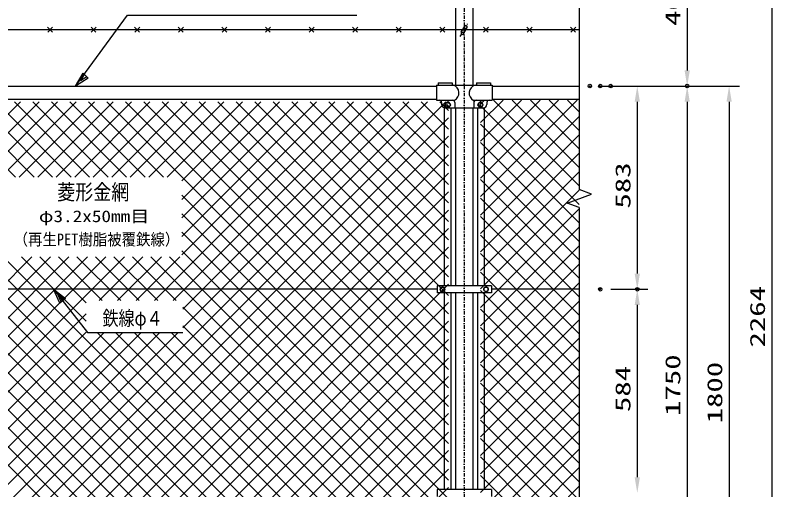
# Model space of a CAD drawing. Units: millimetres, scale not verified. Extents: x -4425 to 4425, y -3150 to 3150.
# Drawn here: x -2867 to -697, y 327 to 1689 of the extents above; entities that cross this region are included whole.
import ezdxf
from ezdxf.enums import TextEntityAlignment as Align

# ---------------------------------------------------------------- set-up
doc = ezdxf.new("R2010")
doc.units = ezdxf.units.MM
doc.header["$LTSCALE"] = 20
doc.header["$PDMODE"] = 32
doc.header["$PDSIZE"] = 10
doc.linetypes.add('USER1', pattern=[1.01, 0.5, -0.25, 0.01, -0.25])
doc.linetypes.add('USER2', pattern=[0.1875, 0.125, -0.0625])
for name, color, linetype, lineweight in [('0-1_2', 7, 'Continuous', 25), ('0-2_1', 7, 'Continuous', 25), ('0-3_0', 7, 'Continuous', 25), ('0-4_CENTLN-LMEC0', 4, 'USER2', 25), ('0-5_13', 7, 'Continuous', 25), ('0-8_10', 4, 'Continuous', 25), ('0-C_GEOTOL-DMEC0', 4, 'Continuous', 25)]:
    doc.layers.add(name, color=color, linetype=linetype, lineweight=lineweight)
doc.layers.add('0-9_DEFPOINTS', color=7, linetype='Continuous')
doc.layers.add('0-F_EXTCNT-L', color=4, linetype='Continuous')
doc.styles.add('ＭＳ ゴシック', font='')
doc.styles.get('ＭＳ ゴシック').set_extended_font_data('MS Gothic')

# ---------------------------------------------------------------- blocks, each defined once
blk = doc.blocks.new('X106')
at = {"layer": '0-3_0', "color": 4}
for p, q in [((17864.9, 79383.2), (34648, 96166.3)), ((17864.9, 80443.9), (33587.3, 96166.3)), ((17864.9, 81504.5), (32526.7, 96166.3)), ((17864.9, 82565.2), (31466, 96166.3)), ((51539.1, 63012.2), (18385, 96166.3)), ((52599.7, 63012.2), (19445.7, 96166.3)), ((53660.4, 63012.2), (20506.3, 96166.3)), ((54721.1, 63012.2), (21567, 96166.3)), ((21646.5, 63012.2), (54800.5, 96166.3)), ((22707.1, 63012.2), (55861.2, 96166.3)), ((31186.9, 91849.7), (26870.3, 96166.3)), ((32247.5, 91849.7), (27931, 96166.3)), ((33308.2, 91849.7), (28991.6, 96166.3)), ((34368.8, 91849.7), (30052.3, 96166.3)), ((35429.5, 91849.7), (31112.9, 96166.3)), ((31392.1, 91849.7), (35708.6, 96166.3)), ((36490.2, 91849.7), (32173.6, 96166.3)), ((32452.7, 91849.7), (36769.3, 96166.3)), ((37550.8, 91849.7), (33234.3, 96166.3)), ((33513.4, 91849.7), (37830, 96166.3)), ((38611.5, 91849.7), (34294.9, 96166.3)), ((34574.1, 91849.7), (38890.6, 96166.3)), ((39672.1, 91849.7), (35355.6, 96166.3)), ((35634.7, 91849.7), (39951.3, 96166.3)), ((56008.7, 76573.8), (36416.2, 96166.3)), ((36695.4, 91849.7), (41011.9, 96166.3)), ((56008.7, 77634.5), (37476.9, 96166.3)), ((37756, 91849.7), (42072.6, 96166.3)), ((56008.7, 78695.1), (38537.6, 96166.3)), ((38816.7, 91849.7), (43133.3, 96166.3)), ((39150.2, 84758.6), (50557.9, 96166.3)), ((56008.7, 79755.8), (39598.2, 96166.3)), ((39877.4, 91849.7), (44193.9, 96166.3)), ((40210.9, 84758.6), (51618.6, 96166.3)), ((56008.7, 80816.4), (40658.9, 96166.3)), ((40713.5, 87382.5), (49497.2, 96166.3)), ((40713.5, 88443.2), (48436.6, 96166.3)), ((40713.5, 89503.8), (47375.9, 96166.3)), ((40713.5, 90564.5), (46315.2, 96166.3)), ((40713.5, 91625.2), (45254.6, 96166.3)), ((40777.6, 83204), (53739.9, 96166.3)), ((40777.6, 84264.6), (52679.2, 96166.3)), ((56008.7, 81877.1), (41719.5, 96166.3)), ((56008.7, 82937.8), (42780.2, 96166.3)), ((56008.7, 83998.4), (43840.9, 96166.3)), ((56008.7, 85059.1), (44901.5, 96166.3)), ((56008.7, 86119.7), (45962.2, 96166.3)), ((56008.7, 87180.4), (47022.8, 96166.3)), ((56008.7, 88241.1), (48083.5, 96166.3)), ((56008.7, 89301.7), (49144.2, 96166.3)), ((56008.7, 90362.4), (50204.8, 96166.3)), ((56008.7, 91423.1), (51265.5, 96166.3)), ((56008.7, 92483.7), (52326.1, 96166.3)), ((56008.7, 93544.4), (53386.8, 96166.3)), ((56008.7, 94605), (54447.5, 96166.3)), ((56008.7, 95665.7), (55508.1, 96166.3)), ((50478.4, 63012.2), (17864.9, 95625.7)), ((23767.8, 63012.2), (56008.7, 95253.1)), ((49417.8, 63012.2), (17864.9, 94565.1)), ((24828.4, 63012.2), (56008.7, 94192.5)), ((48357.1, 63012.2), (17864.9, 93504.4)), ((25889.1, 63012.2), (56008.7, 93131.8)), ((47296.4, 63012.2), (17864.9, 92443.7)), ((26949.8, 63012.2), (56008.7, 92071.2)), ((46235.8, 63012.2), (17864.9, 91383.1)), ((28010.4, 63012.2), (56008.7, 91010.5)), ((56008.7, 75513.1), (40713.5, 90808.4)), ((45175.1, 63012.2), (17864.9, 90322.4)), ((29071.1, 63012.2), (56008.7, 89949.8)), ((56008.7, 74452.5), (40713.5, 89747.7)), ((44114.5, 63012.2), (17864.9, 89261.8)), ((30131.7, 63012.2), (56008.7, 88889.2)), ((56008.7, 73391.8), (40713.5, 88687.1)), ((43053.8, 63012.2), (17864.9, 88201.1)), ((31192.4, 63012.2), (56008.7, 87828.5)), ((17864.9, 67715.9), (37423.8, 87274.8)), ((17864.9, 68776.6), (36363.1, 87274.8)), ((17864.9, 69837.3), (35302.5, 87274.8)), ((17864.9, 70897.9), (34241.8, 87274.8)), ((17864.9, 71958.6), (33181.1, 87274.8)), ((17864.9, 73019.2), (32120.5, 87274.8)), ((35220.8, 83573.2), (31519.1, 87274.8)), ((35220.8, 84633.8), (32579.8, 87274.8)), ((36156.7, 84758.6), (33640.5, 87274.8)), ((37217.3, 84758.6), (34701.1, 87274.8)), ((38278, 84758.6), (35761.8, 87274.8)), ((35968.2, 84758.6), (38484.4, 87274.8)), ((39338.6, 84758.6), (36822.4, 87274.8)), ((37028.9, 84758.6), (39545.1, 87274.8)), ((40399.3, 84758.6), (37883.1, 87274.8)), ((38089.5, 84758.6), (40605.8, 87274.8)), ((56008.7, 70209.8), (38943.8, 87274.8)), ((56008.7, 71270.5), (40004.4, 87274.8)), ((56008.7, 72331.2), (40713.5, 87626.4)), ((32253.1, 63012.2), (56008.7, 86767.9)), ((33313.7, 63012.2), (56008.7, 85707.2)), ((34374.4, 63012.2), (56008.7, 84646.5)), ((56008.7, 69149.2), (40777.6, 84380.3)), ((17864.9, 66655.3), (35220.8, 84011.1)), ((35435.1, 63012.2), (56008.7, 83585.9)), ((17864.9, 65594.6), (35220.8, 82950.5)), ((17864.9, 63473.3), (37331.5, 82939.9)), ((17864.9, 64534), (36270.9, 82939.9)), ((18464.5, 63012.2), (38392.2, 82939.9)), ((19525.1, 63012.2), (39452.8, 82939.9)), ((20585.8, 63012.2), (40513.5, 82939.9)), ((55781.7, 63012.2), (35854, 82939.9)), ((56008.7, 63845.9), (36914.7, 82939.9)), ((56008.7, 64906.5), (37975.3, 82939.9)), ((56008.7, 65967.2), (39036, 82939.9)), ((56008.7, 67027.9), (40096.7, 82939.9)), ((56008.7, 68088.5), (40777.6, 83319.7)), ((36495.7, 63012.2), (56008.7, 82525.2)), ((37556.4, 63012.2), (56008.7, 81464.6)), ((38617, 63012.2), (56008.7, 80403.9)), ((39677.7, 63012.2), (56008.7, 79343.2)), ((40738.4, 63012.2), (56008.7, 78282.6)), ((41799, 63012.2), (56008.7, 77221.9)), ((42859.7, 63012.2), (56008.7, 76161.3)), ((43920.3, 63012.2), (56008.7, 75100.6)), ((44981, 63012.2), (56008.7, 74039.9))]:
    blk.add_line(p, q, dxfattribs=at)
blk = doc.blocks.new('X107')
at = {"layer": '0-3_0', "color": 4}
for p, q in [((57852.3, 90732.7), (63379.8, 96260.2)), ((57852.3, 91793.4), (62319.1, 96260.2)), ((57852.3, 92854.1), (61258.5, 96260.2)), ((57852.3, 93914.7), (60197.8, 96260.2)), ((57852.3, 94975.4), (59137.1, 96260.2)), ((57852.3, 96036), (58076.5, 96260.2)), ((63512.3, 90283.5), (57852.3, 95943.5)), ((63512.3, 91344.1), (58596.1, 96260.2)), ((63512.3, 92404.8), (59656.8, 96260.2)), ((63512.3, 93465.4), (60717.5, 96260.2)), ((63512.3, 94526.1), (61778.1, 96260.2)), ((63512.3, 95586.8), (62838.8, 96260.2)), ((57852.3, 89672.1), (63512.3, 95332.1)), ((63512.3, 89222.8), (57852.3, 94882.8)), ((57852.3, 88611.4), (63512.3, 94271.4)), ((63512.3, 88162.1), (57852.3, 93822.1)), ((57852.3, 87550.7), (63512.3, 93210.8)), ((63512.3, 87101.5), (57852.3, 92761.5)), ((57852.3, 86490.1), (63512.3, 92150.1)), ((63512.3, 86040.8), (57852.3, 91700.8)), ((57852.3, 85429.4), (63512.3, 91089.4)), ((63512.3, 84980.2), (57852.3, 90640.2)), ((57852.3, 84368.8), (63512.3, 90028.8)), ((63512.3, 83919.5), (57852.3, 89579.5)), ((57852.3, 83308.1), (63512.3, 88968.1)), ((63512.3, 82858.8), (57852.3, 88518.8)), ((57852.3, 82247.4), (63512.3, 87907.4)), ((63512.3, 81798.2), (57852.3, 87458.2)), ((57852.3, 81186.8), (63512.3, 86846.8)), ((63512.3, 80737.5), (57852.3, 86397.5)), ((57852.3, 80126.1), (63512.3, 85786.1)), ((63512.3, 79676.9), (57852.3, 85336.9)), ((57852.3, 79065.5), (63512.3, 84725.5)), ((63512.3, 78616.2), (57852.3, 84276.2)), ((57852.3, 78004.8), (63512.3, 83664.8)), ((63512.3, 77555.5), (57852.3, 83215.5)), ((57852.3, 76944.1), (63512.3, 82604.1)), ((63512.3, 76494.9), (57852.3, 82154.9)), ((57852.3, 75883.5), (63512.3, 81543.5)), ((63512.3, 75434.2), (57852.3, 81094.2)), ((57852.3, 74822.8), (63512.3, 80482.8)), ((63512.3, 74373.6), (57852.3, 80033.6)), ((57852.3, 73762.2), (63512.3, 79422.2)), ((63512.3, 73312.9), (57852.3, 78972.9)), ((57852.3, 72701.5), (63512.3, 78361.5)), ((63512.3, 72252.2), (57852.3, 77912.2)), ((57852.3, 71640.8), (63512.3, 77300.8)), ((63512.3, 71191.6), (57852.3, 76851.6)), ((57852.3, 70580.2), (63512.3, 76240.2)), ((63512.3, 70130.9), (57852.3, 75790.9)), ((57852.3, 69519.5), (63512.3, 75179.5)), ((63512.3, 69070.3), (57852.3, 74730.3)), ((57852.3, 68458.9), (63512.3, 74118.9))]:
    blk.add_line(p, q, dxfattribs=at)

msp = doc.modelspace()

# ---------------------------------------------------------------- linework, layer by layer
at = {"layer": '0-1_2', "color": 2}
for points in [[(-1618.29, 1431.27), (-1622.29, 1438.2), (-1630.29, 1438.2), (-1634.29, 1431.27), (-1630.29, 1424.34), (-1622.29, 1424.34)], [(-1524.96, 1431.27), (-1528.96, 1438.2), (-1536.96, 1438.2), (-1540.96, 1431.27), (-1536.96, 1424.34), (-1528.96, 1424.34)]]:
    msp.add_lwpolyline(points, close=True, dxfattribs=at)
for centre in [(-1626.29, 1431.27), (-1532.96, 1431.27)]:
    msp.add_circle(centre, 6.93, dxfattribs=at)
at = {"layer": '0-2_1'}
for p, q in [((-1604.39, 1940.65), (-1604.39, 1487.81)), ((-1554.39, 1940.65), (-1554.39, 1487.81)), ((-2760.5, 1640.01), (-2774.5, 1654.01)), ((-2760.5, 1640.01), (-2774.5, 1654.01)), ((-2773.84, 1640.01), (-2759.85, 1654.01)), ((-2773.84, 1640.01), (-2759.85, 1654.01)), ((-2635.5, 1640.01), (-2649.5, 1654.01)), ((-2635.5, 1640.01), (-2649.5, 1654.01)), ((-2648.84, 1640.01), (-2634.85, 1654.01)), ((-2648.84, 1640.01), (-2634.85, 1654.01)), ((-2510.5, 1640.01), (-2524.5, 1654.01)), ((-2510.5, 1640.01), (-2524.5, 1654.01)), ((-2523.85, 1640.01), (-2509.85, 1654.01)), ((-2523.85, 1640.01), (-2509.85, 1654.01)), ((-2385.5, 1640.01), (-2399.5, 1654.01)), ((-2385.5, 1640.01), (-2399.5, 1654.01)), ((-2398.84, 1640.01), (-2384.85, 1654.01)), ((-2398.84, 1640.01), (-2384.85, 1654.01)), ((-2260.5, 1640.01), (-2274.5, 1654.01)), ((-2260.5, 1640.01), (-2274.5, 1654.01)), ((-2273.84, 1640.01), (-2259.85, 1654.01)), ((-2273.84, 1640.01), (-2259.85, 1654.01)), ((-2135.5, 1640.01), (-2149.5, 1654.01)), ((-2135.5, 1640.01), (-2149.5, 1654.01)), ((-2148.85, 1640.01), (-2134.85, 1654.01)), ((-2148.85, 1640.01), (-2134.85, 1654.01)), ((-2010.5, 1640.01), (-2024.5, 1654.01)), ((-2010.5, 1640.01), (-2024.5, 1654.01)), ((-2023.84, 1640.01), (-2009.85, 1654.01)), ((-2023.84, 1640.01), (-2009.85, 1654.01)), ((-1885.5, 1640.01), (-1899.5, 1654.01)), ((-1885.5, 1640.01), (-1899.5, 1654.01)), ((-1898.84, 1640.01), (-1884.85, 1654.01)), ((-1898.84, 1640.01), (-1884.85, 1654.01)), ((-1760.5, 1640.01), (-1774.5, 1654.01)), ((-1760.5, 1640.01), (-1774.5, 1654.01)), ((-1773.85, 1640.01), (-1759.85, 1654.01)), ((-1773.85, 1640.01), (-1759.85, 1654.01)), ((-1635.5, 1640.01), (-1649.5, 1654.01)), ((-1635.5, 1640.01), (-1649.5, 1654.01)), ((-1635.5, 1640.01), (-1649.5, 1654.01)), ((-1635.5, 1640.01), (-1649.5, 1654.01)), ((-1648.84, 1640.01), (-1634.85, 1654.01)), ((-1648.84, 1640.01), (-1634.85, 1654.01)), ((-1648.84, 1640.01), (-1634.85, 1654.01)), ((-1648.84, 1640.01), (-1634.85, 1654.01)), ((-1588.18, 1639.45), (-1578.05, 1656.99)), ((-1581.25, 1635.45), (-1571.13, 1652.99)), ((-1510.5, 1640.01), (-1524.5, 1654.01)), ((-1510.5, 1640.01), (-1524.5, 1654.01)), ((-1523.84, 1640.01), (-1509.85, 1654.01)), ((-1523.84, 1640.01), (-1509.85, 1654.01)), ((-1385.5, 1640.01), (-1399.5, 1654.01)), ((-1385.5, 1640.01), (-1399.5, 1654.01)), ((-1398.85, 1640.01), (-1384.85, 1654.01)), ((-1398.85, 1640.01), (-1384.85, 1654.01)), ((-1260.5, 1640.01), (-1274.5, 1654.01)), ((-1260.5, 1640.01), (-1274.5, 1654.01)), ((-1273.84, 1640.01), (-1259.85, 1654.01)), ((-1273.84, 1640.01), (-1259.85, 1654.01)), ((-3574.58, 1647.01), (-1249.39, 1647.01)), ((-3574.58, 1647.01), (-1249.39, 1647.01)), ((-3501.39, 1485.31), (-1659.39, 1485.31)), ((-3501.39, 1485.31), (-1659.39, 1485.31)), ((-1659.39, 1487.81), (-1659.39, 1444.81)), ((-1654.39, 1494.81), (-1614.39, 1494.81)), ((-1654.39, 1494.81), (-1654.39, 1487.81)), ((-1614.39, 1494.81), (-1614.39, 1487.81)), ((-1544.39, 1494.81), (-1504.39, 1494.81)), ((-1544.39, 1494.81), (-1544.39, 1487.81)), ((-1504.39, 1494.81), (-1504.39, 1487.81)), ((-1499.39, 1487.81), (-1499.39, 1444.81)), ((-1499.39, 1485.31), (-1249.39, 1485.31)), ((-1499.39, 1485.31), (-1249.39, 1485.31)), ((-3501.39, 1447.31), (-1659.39, 1447.31)), ((-3501.39, 1447.31), (-1659.39, 1447.31)), ((-1644.39, 1437.81), (-1644.39, 1432.81)), ((-1606.69, 1437.81), (-1606.69, 1422.81)), ((-1552.09, 1437.81), (-1552.09, 1422.81)), ((-1514.39, 1437.81), (-1514.39, 1432.81)), ((-1499.39, 1447.31), (-1249.39, 1447.31)), ((-1499.39, 1447.31), (-1249.39, 1447.31)), ((-1634.39, 1422.81), (-1524.39, 1422.81)), ((-1604.39, 1422.81), (-1604.39, 912.31)), ((-1554.39, 1422.81), (-1554.39, 912.31)), ((-1554.39, 1422.81), (-1554.39, 912.31)), ((-1657.38, 902.31), (-3501.39, 902.31)), ((-1604.39, 892.31), (-1604.39, 328.31)), ((-1554.39, 892.31), (-1554.39, 328.31)), ((-1249.39, 902.31), (-1501.39, 902.31))]:
    msp.add_line(p, q, dxfattribs=at)
at = {"layer": '0-2_1', "color": 4}
for p, q in [((-1249.39, 1935.31), (-1249.39, 1188.31)), ((-1249.39, 1935.31), (-1249.39, 1188.31)), ((-1249.39, 1137), (-1284.63, 1149.83)), ((-1249.39, 1137), (-1284.63, 1149.83)), ((-1249.39, 1137), (-1249.39, 60.96)), ((-1249.39, 1137), (-1249.39, 60.96))]:
    msp.add_line(p, q, dxfattribs=at)
at = {"layer": '0-2_1', "color": 4, "linetype": 'USER1'}
for p, q in [((-1590.59, 1627.27), (-1569.68, 1663.5)), ((-1590.59, 1627.27), (-1569.68, 1663.5)), ((-1626.39, 1444.81), (-1626.39, 1422.81)), ((-1532.39, 1444.81), (-1532.39, 1422.81)), ((-1636.88, 1431.81), (-1617.88, 1431.81)), ((-1540.89, 1431.81), (-1521.89, 1431.81))]:
    msp.add_line(p, q, dxfattribs=at)
at = {"layer": '0-2_1', "color": 4}
for points in [[(-1284.63, 1149.83), (-1214.15, 1175.48), (-1249.39, 1188.31)], [(-1284.63, 1149.83), (-1214.15, 1175.48), (-1249.39, 1188.31)], [(-2756.82, 902.31), (-2659.72, 778.8), (-2386.12, 778.8)], [(-2734.99, 866.05), (-2743.85, 885.8), (-2726.74, 872.54)]]:
    msp.add_lwpolyline(points, dxfattribs=at)
msp.add_lwpolyline([(-2739.12, 862.8), (-2756.82, 902.31), (-2722.61, 875.78)], close=True, dxfattribs=at)
at = {"layer": '0-2_1'}
for centre, radius, start, end in [((-1574.59, 1654.99), 4, 329.99896, 150.00134), ((-1584.66, 1637.41), 4, 150.00075, 330.00036), ((-1617.88, 1465.56), 23.48, 296.6275, 71.34265), ((-1541.67, 1465.14), 23.57, 105.89758, 242.43643), ((-1651.39, 1437.81), 7, 0, 90), ((-1634.39, 1432.81), 10, 180, 270), ((-1613.69, 1437.81), 7, 0, 90), ((-1545.09, 1437.81), 7, 90, 180.00375), ((-1524.39, 1432.81), 10, 270, 0), ((-1507.39, 1437.81), 7, 90, 180)]:
    msp.add_arc(centre, radius, start, end, dxfattribs=at)
at = {"layer": '0-3_0', "color": 2}
for p, q in [((-697.27, 1905.12), (-697.27, -269.69)), ((-1083.16, 1440.31), (-1083.16, 947.31)), ((-940.05, 1440.31), (-940.05, -219.69)), ((-819.86, 1440.31), (-819.86, -269.69)), ((-1083.16, 857.31), (-1083.16, 363.31))]:
    msp.add_line(p, q, dxfattribs=at)
at = {"layer": '0-3_0', "color": 1}
for p, q in [((-1159.39, 1485.31), (-1053.16, 1485.31)), ((-1159.39, 1485.31), (-789.86, 1485.31)), ((-1129.39, 1485.31), (-910.05, 1485.31)), ((-1159.39, 902.31), (-1053.16, 902.31)), ((-1159.39, 902.31), (-1053.16, 902.31))]:
    msp.add_line(p, q, dxfattribs=at)
at = {"layer": '0-3_0', "color": 2}
for points in [[(-1090.66, 1440.31), (-1083.16, 1485.31), (-1075.66, 1440.31)], [(-947.55, 1440.31), (-940.05, 1485.31), (-932.55, 1440.31)], [(-827.36, 1440.31), (-819.86, 1485.31), (-812.36, 1440.31)], [(-1090.66, 947.31), (-1083.16, 902.31), (-1075.66, 947.31)], [(-1090.66, 857.31), (-1083.16, 902.31), (-1075.66, 857.31)], [(-1090.66, 363.31), (-1083.16, 318.31), (-1075.66, 363.31)]]:
    msp.add_solid(points, dxfattribs=at)
at = {"layer": '0-4_CENTLN-LMEC0', "color": 2, "linetype": 'Continuous'}
msp.add_line((-940.05, 1905.12), (-940.05, 1530.31), dxfattribs=at)
at = {"layer": '0-4_CENTLN-LMEC0', "color": 1, "linetype": 'Continuous'}
msp.add_line((-1189.39, 1485.31), (-910.05, 1485.31), dxfattribs=at)
at = {"layer": '0-4_CENTLN-LMEC0', "color": 2}
msp.add_solid([(-947.55, 1530.31), (-940.05, 1485.31), (-932.55, 1530.31)], dxfattribs=at)
at = {"layer": '0-5_13'}
for p, q in [((-1659.39, 1444.81), (-1606.88, 1444.81)), ((-1553.58, 1444.81), (-1499.39, 1444.81)), ((-1636.88, 1422.81), (-1636.88, 912.31)), ((-1617.88, 1422.81), (-1617.88, 912.31)), ((-1540.89, 1422.81), (-1540.89, 912.31)), ((-1521.89, 1422.81), (-1521.9, 912.31)), ((-1501.39, 912.31), (-1657.38, 912.31)), ((-1657.38, 912.31), (-1657.38, 892.31)), ((-1501.39, 912.31), (-1657.38, 912.31)), ((-1501.39, 912.31), (-1501.39, 892.31)), ((-1501.39, 892.31), (-1657.38, 892.31)), ((-1501.39, 892.31), (-1657.38, 892.31)), ((-1636.88, 892.31), (-1636.88, 328.31)), ((-1617.88, 892.31), (-1617.88, 328.31)), ((-1540.89, 892.31), (-1540.89, 328.31)), ((-1521.9, 892.31), (-1521.91, 328.31)), ((-1501.39, 328.31), (-1657.38, 328.31)), ((-1657.38, 328.31), (-1657.38, 308.31)), ((-1501.39, 328.31), (-1501.39, 308.31))]:
    msp.add_line(p, q, dxfattribs=at)
msp.add_lwpolyline([(-1659.39, 1487.81), (-1554.39, 1487.81), (-1499.39, 1487.81)], dxfattribs=at)
for points in [[(-1641.88, 909.81), (-1648.38, 906.06), (-1648.38, 898.56), (-1641.88, 894.8), (-1635.38, 898.56), (-1635.38, 906.06)], [(-1516.89, 909.81), (-1523.39, 906.06), (-1523.39, 898.56), (-1516.89, 894.8), (-1510.39, 898.56), (-1510.39, 906.06)]]:
    msp.add_lwpolyline(points, close=True, dxfattribs=at)
for centre in [(-1641.88, 902.31), (-1516.89, 902.31)]:
    msp.add_circle(centre, 6.5, dxfattribs=at)
at = {"layer": '0-8_10', "linetype": 'USER1'}
msp.add_line((-1579.39, 1950.65), (-1579.39, -686.64), dxfattribs=at)
at = {"layer": '0-8_10'}
for points in [[(-2694.55, 1485.31), (-2544.55, 1688.12), (-1886.95, 1688.12)], [(-2694.55, 1485.31), (-2544.55, 1688.12), (-1886.95, 1688.12)], [(-2661.14, 1511.3), (-2679.71, 1500.16), (-2668.57, 1518.72)], [(-2661.14, 1511.3), (-2679.71, 1500.16), (-2668.57, 1518.72)]]:
    msp.add_lwpolyline(points, dxfattribs=at)
msp.add_lwpolyline([(-2657.43, 1507.58), (-2694.55, 1485.31), (-2672.28, 1522.43)], close=True, dxfattribs=at)
msp.add_lwpolyline([(-2657.43, 1507.58), (-2694.55, 1485.31), (-2672.28, 1522.43)], close=True, dxfattribs=at)
at = {"layer": '0-9_DEFPOINTS'}
for p in [(-1219.39, 1485.31), (-1189.39, 1485.31), (-1189.39, 1485.31), (-1159.39, 1485.31), (-940.05, 1485.31), (-1189.39, 902.31), (-1083.16, 902.31)]:
    msp.add_point(p, dxfattribs=at)

# ---------------------------------------------------------------- block references
at = {"layer": '0-C_GEOTOL-DMEC0', "xscale": 0.05, "yscale": 0.05}
for name in ['X106', 'X107']:
    msp.add_blockref(name, (-4425, -3368.2), dxfattribs=at)

# ---------------------------------------------------------------- texts
at = {"layer": '0-2_1', "color": 4, "style": 'ＭＳ ゴシック'}
for s, height, width, p in [('菱形金網', 44.57, 0.85, (-2746.57, 1145.64)), ('鉄線φ４', 41.98, 0.8, (-2616.52, 785.72))]:
    msp.add_text(s, height=height, dxfattribs=dict(at, width=width)).set_placement(p, align=Align.BOTTOM_LEFT)
at = {"layer": '0-3_0', "color": 3, "style": 'ＭＳ ゴシック', "width": 1.5}
for s, p in [('583', (-1089.84, 1133.81)), ('2264', (-703.94, 735.21)), ('1750', (-946.72, 539.06)), ('584', (-1089.84, 550.31)), ('1800', (-826.53, 517.81))]:
    msp.add_text(s, height=43.26, rotation=90, dxfattribs=at).set_placement(p, align=Align.BOTTOM_LEFT)
at = {"layer": '0-4_CENTLN-LMEC0', "color": 3, "style": 'ＭＳ ゴシック', "width": 1.5}
msp.add_text('464', height=43.26, rotation=90, dxfattribs=at).set_placement((-946.72, 1657.71), align=Align.BOTTOM_LEFT)
at = {"layer": '0-F_EXTCNT-L', "style": 'ＭＳ ゴシック'}
for s, width, p in [('φ3.2x50mm目', 1.2, (-2798.98, 1084.84)), ('（再生PET樹脂被覆鉄線）', 0.9, (-2871.58, 1018.51))]:
    msp.add_text(s, height=33.67, dxfattribs=dict(at, width=width)).set_placement(p, align=Align.BOTTOM_LEFT)

doc.saveas('drawing.dxf')
